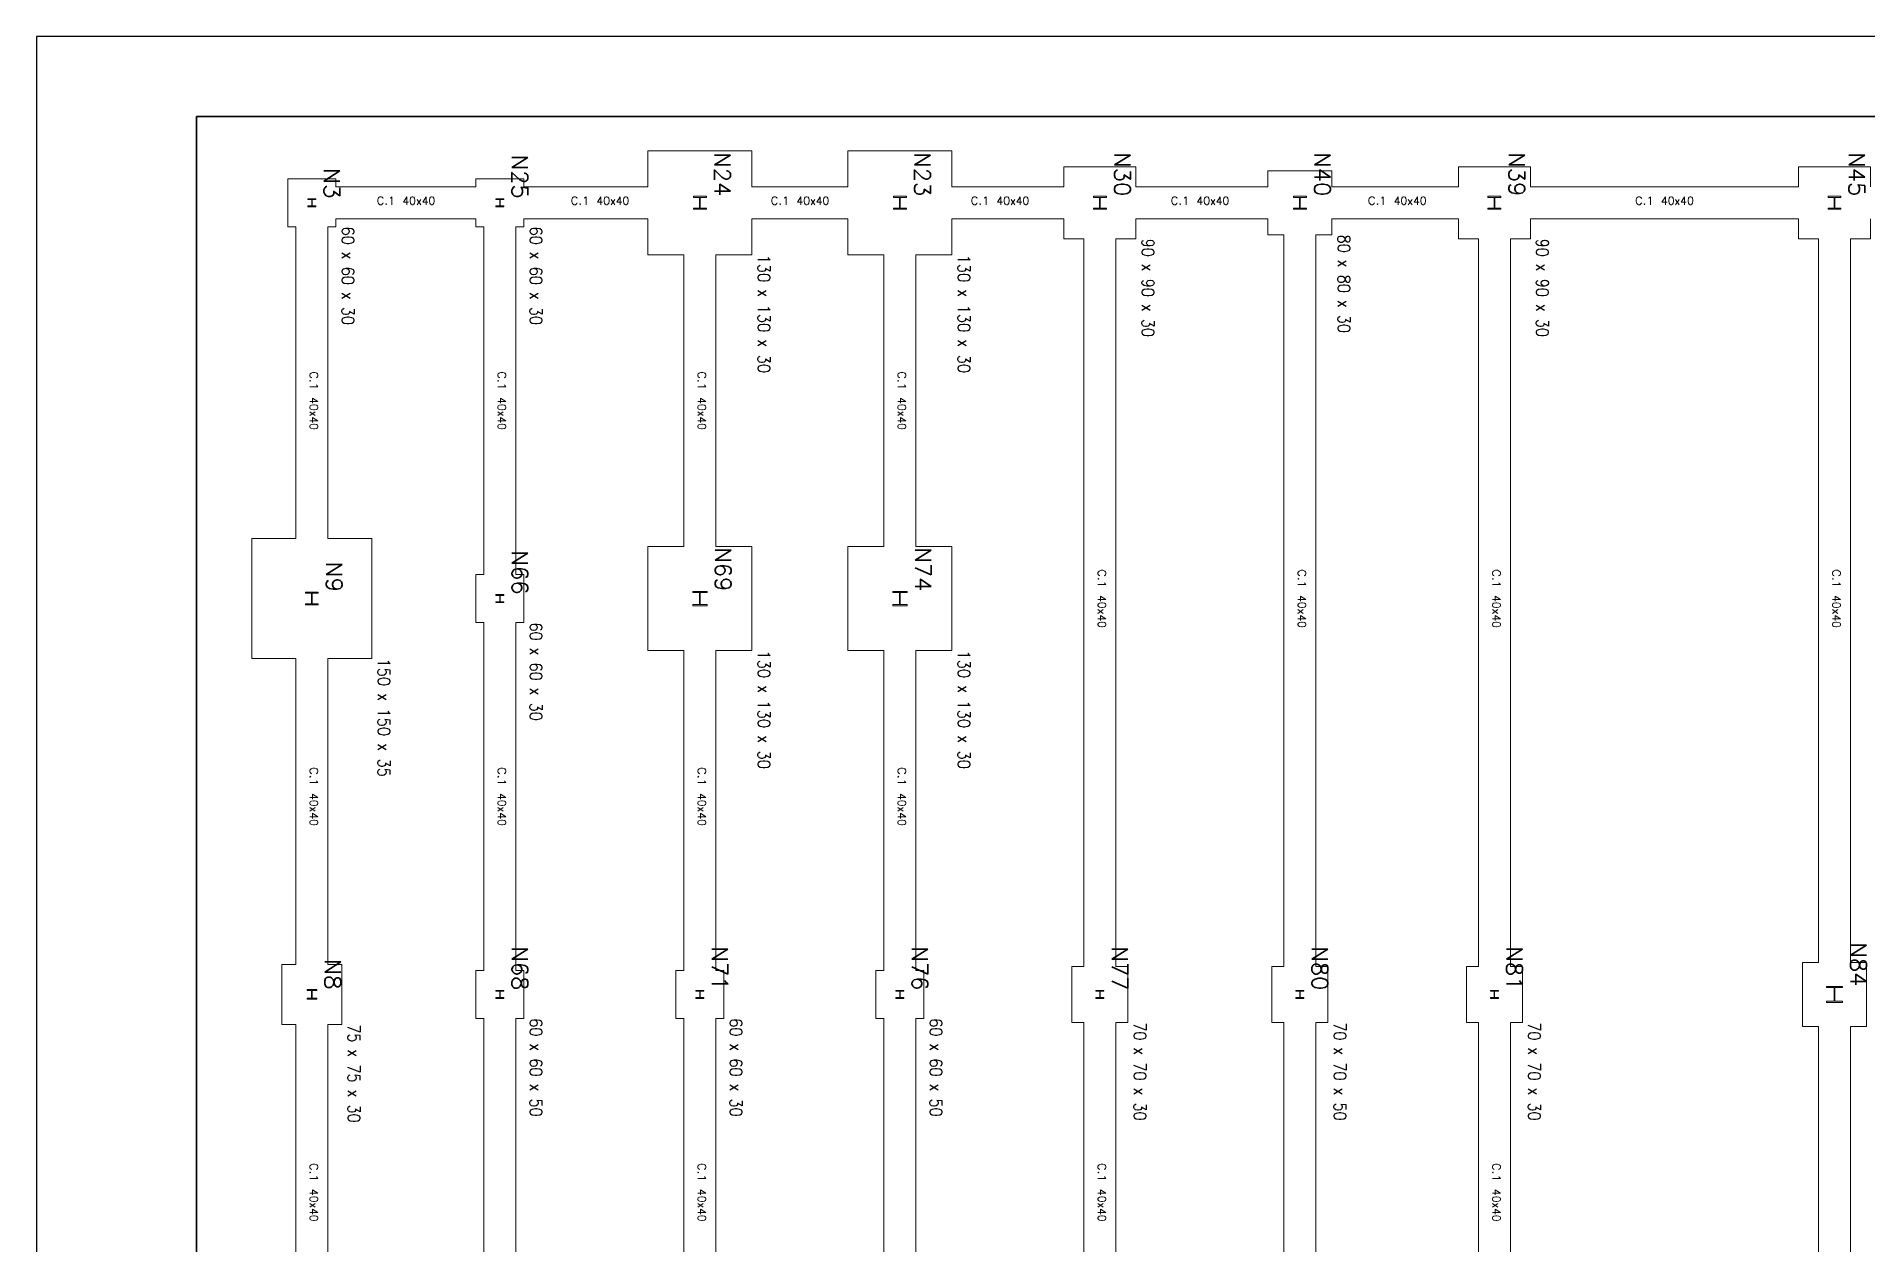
# Model space of a CAD drawing. Header units: inches. Extents: x 72863 to 73068, y 49095 to 49225.
# Drawn here: x 72907.03 to 72929.92, y 49174.98 to 49190.08 of the extents above; entities that cross this region are included whole.
import ezdxf
from ezdxf.enums import TextEntityAlignment as Align

# ---------------------------------------------------------------- set-up
doc = ezdxf.new("R2010")
doc.units = ezdxf.units.IN
doc.layers.get('0').update_dxf_attribs({"lineweight": 15})
for name, color, linetype, lineweight in [('PILAR_MET', 4, 'Continuous', 9), ('VIG_CONTORNO', 5, 'Continuous', 9), ('VIG_REF_Y_DIM', 3, 'Continuous', 0), ('ZAP_CONTORNO', 6, 'Continuous', 9), ('ZAP_DIMENSION', 7, 'Continuous', 9)]:
    doc.layers.add(name, color=color, linetype=linetype, lineweight=lineweight)
doc.layers.add('VG', color=7, linetype='Continuous')
doc.styles.add('CYPETXT', font='romans__.ttf', dxfattribs={"height": 0.2})

# ---------------------------------------------------------------- blocks, each defined once
blk = doc.blocks.new('PLANTILLA')
at = {"layer": 'VG'}
for p, q in [((72904.71, 49224.711), (72862.71, 49224.711)), ((72862.71, 49224.711), (72862.71, 49195.011)), ((72864.71, 49196.011), (72864.71, 49223.711)), ((72864.71, 49223.711), (72903.71, 49223.711))]:
    blk.add_line(p, q, dxfattribs=at)
blk.add_lwpolyline([(72903.71, 49199.561), (72903.71, 49223.711), (72864.71, 49223.711), (72864.71, 49196.011), (72885.71, 49196.011), (72885.71, 49199.611)], dxfattribs=at)

msp = doc.modelspace()

# ---------------------------------------------------------------- linework, layer by layer
at = {"layer": 'PILAR_MET'}
for points in [[(72910.4232, 49187.9517), (72910.5232, 49187.9517), (72910.5232, 49187.9617), (72910.4762, 49187.9617), (72910.4762, 49188.0417), (72910.5232, 49188.0417), (72910.5232, 49188.0517), (72910.4232, 49188.0517), (72910.4232, 49188.0417), (72910.4702, 49188.0417), (72910.4702, 49187.9617), (72910.4232, 49187.9617), (72910.4232, 49187.9517)], [(72912.7732, 49187.9517), (72912.8732, 49187.9517), (72912.8732, 49187.9617), (72912.8262, 49187.9617), (72912.8262, 49188.0417), (72912.8732, 49188.0417), (72912.8732, 49188.0517), (72912.7732, 49188.0517), (72912.7732, 49188.0417), (72912.8202, 49188.0417), (72912.8202, 49187.9617), (72912.7732, 49187.9617), (72912.7732, 49187.9517)], [(72915.2432, 49187.9217), (72915.4032, 49187.9217), (72915.4032, 49187.9347), (72915.3272, 49187.9347), (72915.3272, 49188.0687), (72915.4032, 49188.0687), (72915.4032, 49188.0817), (72915.2432, 49188.0817), (72915.2432, 49188.0687), (72915.3192, 49188.0687), (72915.3192, 49187.9347), (72915.2432, 49187.9347), (72915.2432, 49187.9217)], [(72917.7432, 49187.9217), (72917.9032, 49187.9217), (72917.9032, 49187.9347), (72917.8272, 49187.9347), (72917.8272, 49188.0687), (72917.9032, 49188.0687), (72917.9032, 49188.0817), (72917.7432, 49188.0817), (72917.7432, 49188.0687), (72917.8192, 49188.0687), (72917.8192, 49187.9347), (72917.7432, 49187.9347), (72917.7432, 49187.9217)], [(72920.2432, 49187.9217), (72920.4032, 49187.9217), (72920.4032, 49187.9347), (72920.3272, 49187.9347), (72920.3272, 49188.0687), (72920.4032, 49188.0687), (72920.4032, 49188.0817), (72920.2432, 49188.0817), (72920.2432, 49188.0687), (72920.3192, 49188.0687), (72920.3192, 49187.9347), (72920.2432, 49187.9347), (72920.2432, 49187.9217)], [(72922.7432, 49187.9217), (72922.9032, 49187.9217), (72922.9032, 49187.9347), (72922.8272, 49187.9347), (72922.8272, 49188.0687), (72922.9032, 49188.0687), (72922.9032, 49188.0817), (72922.7432, 49188.0817), (72922.7432, 49188.0687), (72922.8192, 49188.0687), (72922.8192, 49187.9347), (72922.7432, 49187.9347), (72922.7432, 49187.9217)], [(72925.1732, 49187.9217), (72925.3332, 49187.9217), (72925.3332, 49187.9347), (72925.2572, 49187.9347), (72925.2572, 49188.0687), (72925.3332, 49188.0687), (72925.3332, 49188.0817), (72925.1732, 49188.0817), (72925.1732, 49188.0687), (72925.2492, 49188.0687), (72925.2492, 49187.9347), (72925.1732, 49187.9347), (72925.1732, 49187.9217)], [(72929.4232, 49187.9217), (72929.5832, 49187.9217), (72929.5832, 49187.9347), (72929.5072, 49187.9347), (72929.5072, 49188.0687), (72929.5832, 49188.0687), (72929.5832, 49188.0817), (72929.4232, 49188.0817), (72929.4232, 49188.0687), (72929.4992, 49188.0687), (72929.4992, 49187.9347), (72929.4232, 49187.9347), (72929.4232, 49187.9217)], [(72910.3932, 49182.9717), (72910.5532, 49182.9717), (72910.5532, 49182.9847), (72910.4772, 49182.9847), (72910.4772, 49183.1187), (72910.5532, 49183.1187), (72910.5532, 49183.1317), (72910.3932, 49183.1317), (72910.3932, 49183.1187), (72910.4692, 49183.1187), (72910.4692, 49182.9847), (72910.3932, 49182.9847), (72910.3932, 49182.9717)], [(72912.7732, 49183.0017), (72912.8732, 49183.0017), (72912.8732, 49183.0117), (72912.8262, 49183.0117), (72912.8262, 49183.0917), (72912.8732, 49183.0917), (72912.8732, 49183.1017), (72912.7732, 49183.1017), (72912.7732, 49183.0917), (72912.8202, 49183.0917), (72912.8202, 49183.0117), (72912.7732, 49183.0117), (72912.7732, 49183.0017)], [(72915.2332, 49182.9617), (72915.4132, 49182.9617), (72915.4132, 49182.9757), (72915.3275, 49182.9757), (72915.3275, 49183.1277), (72915.4132, 49183.1277), (72915.4132, 49183.1417), (72915.2332, 49183.1417), (72915.2332, 49183.1277), (72915.319, 49183.1277), (72915.319, 49182.9757), (72915.2332, 49182.9757), (72915.2332, 49182.9617)], [(72917.7332, 49182.9617), (72917.9132, 49182.9617), (72917.9132, 49182.9757), (72917.8275, 49182.9757), (72917.8275, 49183.1277), (72917.9132, 49183.1277), (72917.9132, 49183.1417), (72917.7332, 49183.1417), (72917.7332, 49183.1277), (72917.819, 49183.1277), (72917.819, 49182.9757), (72917.7332, 49182.9757), (72917.7332, 49182.9617)], [(72910.4132, 49178.0417), (72910.5332, 49178.0417), (72910.5332, 49178.0527), (72910.4765, 49178.0527), (72910.4765, 49178.1507), (72910.5332, 49178.1507), (72910.5332, 49178.1617), (72910.4132, 49178.1617), (72910.4132, 49178.1507), (72910.47, 49178.1507), (72910.47, 49178.0527), (72910.4132, 49178.0527), (72910.4132, 49178.0417)], [(72912.7732, 49178.0517), (72912.8732, 49178.0517), (72912.8732, 49178.0617), (72912.8262, 49178.0617), (72912.8262, 49178.1417), (72912.8732, 49178.1417), (72912.8732, 49178.1517), (72912.7732, 49178.1517), (72912.7732, 49178.1417), (72912.8202, 49178.1417), (72912.8202, 49178.0617), (72912.7732, 49178.0617), (72912.7732, 49178.0517)], [(72915.2732, 49178.0517), (72915.3732, 49178.0517), (72915.3732, 49178.0617), (72915.3262, 49178.0617), (72915.3262, 49178.1417), (72915.3732, 49178.1417), (72915.3732, 49178.1517), (72915.2732, 49178.1517), (72915.2732, 49178.1417), (72915.3202, 49178.1417), (72915.3202, 49178.0617), (72915.2732, 49178.0617), (72915.2732, 49178.0517)], [(72917.7732, 49178.0517), (72917.8732, 49178.0517), (72917.8732, 49178.0617), (72917.8262, 49178.0617), (72917.8262, 49178.1417), (72917.8732, 49178.1417), (72917.8732, 49178.1517), (72917.7732, 49178.1517), (72917.7732, 49178.1417), (72917.8202, 49178.1417), (72917.8202, 49178.0617), (72917.7732, 49178.0617), (72917.7732, 49178.0517)], [(72920.2732, 49178.0517), (72920.3732, 49178.0517), (72920.3732, 49178.0617), (72920.3262, 49178.0617), (72920.3262, 49178.1417), (72920.3732, 49178.1417), (72920.3732, 49178.1517), (72920.2732, 49178.1517), (72920.2732, 49178.1417), (72920.3202, 49178.1417), (72920.3202, 49178.0617), (72920.2732, 49178.0617), (72920.2732, 49178.0517)], [(72922.7732, 49178.0517), (72922.8732, 49178.0517), (72922.8732, 49178.0617), (72922.8262, 49178.0617), (72922.8262, 49178.1417), (72922.8732, 49178.1417), (72922.8732, 49178.1517), (72922.7732, 49178.1517), (72922.7732, 49178.1417), (72922.8202, 49178.1417), (72922.8202, 49178.0617), (72922.7732, 49178.0617), (72922.7732, 49178.0517)], [(72925.2032, 49178.0517), (72925.3032, 49178.0517), (72925.3032, 49178.0617), (72925.2562, 49178.0617), (72925.2562, 49178.1417), (72925.3032, 49178.1417), (72925.3032, 49178.1517), (72925.2032, 49178.1517), (72925.2032, 49178.1417), (72925.2502, 49178.1417), (72925.2502, 49178.0617), (72925.2032, 49178.0617), (72925.2032, 49178.0517)], [(72929.4032, 49178.0017), (72929.6032, 49178.0017), (72929.6032, 49178.0167), (72929.5077, 49178.0167), (72929.5077, 49178.1867), (72929.6032, 49178.1867), (72929.6032, 49178.2017), (72929.4032, 49178.2017), (72929.4032, 49178.1867), (72929.4987, 49178.1867), (72929.4987, 49178.0167), (72929.4032, 49178.0167), (72929.4032, 49178.0017)]]:
    msp.add_lwpolyline(points, close=True, dxfattribs=at)
at = {"layer": 'VIG_CONTORNO'}
for p, q in [((72912.5232, 49188.2017), (72910.7732, 49188.2017)), ((72914.6732, 49188.2017), (72913.1232, 49188.2017)), ((72917.1732, 49188.2017), (72915.9732, 49188.2017)), ((72919.8732, 49188.2017), (72918.4732, 49188.2017)), ((72922.4232, 49188.2017), (72920.7732, 49188.2017)), ((72924.8032, 49188.2017), (72923.2232, 49188.2017)), ((72929.0532, 49188.2017), (72925.7032, 49188.2017)), ((72910.2732, 49187.7017), (72910.2732, 49183.8017)), ((72910.6732, 49183.8017), (72910.6732, 49187.7017)), ((72910.7732, 49187.8017), (72912.5232, 49187.8017)), ((72912.6232, 49187.7017), (72912.6232, 49183.3517)), ((72913.0232, 49183.3517), (72913.0232, 49187.7017)), ((72913.1232, 49187.8017), (72914.6732, 49187.8017)), ((72915.9732, 49187.8017), (72917.1732, 49187.8017)), ((72918.4732, 49187.8017), (72919.8732, 49187.8017)), ((72920.7732, 49187.8017), (72922.4232, 49187.8017)), ((72923.2232, 49187.8017), (72924.8032, 49187.8017)), ((72925.7032, 49187.8017), (72929.0532, 49187.8017)), ((72920.1232, 49187.5517), (72920.1232, 49178.4517)), ((72920.5232, 49178.4517), (72920.5232, 49187.5517)), ((72922.6232, 49187.6017), (72922.6232, 49178.4517)), ((72923.0232, 49178.4517), (72923.0232, 49187.6017)), ((72925.0532, 49187.5517), (72925.0532, 49178.4517)), ((72925.4532, 49178.4517), (72925.4532, 49187.5517)), ((72929.3032, 49187.5517), (72929.3032, 49178.5017)), ((72929.7032, 49178.5017), (72929.7032, 49187.5517)), ((72915.1232, 49187.3517), (72915.1232, 49183.7017)), ((72915.5232, 49183.7017), (72915.5232, 49187.3517)), ((72917.6232, 49187.3517), (72917.6232, 49183.7017)), ((72918.0232, 49183.7017), (72918.0232, 49187.3517)), ((72912.6232, 49182.7517), (72912.6232, 49178.4017)), ((72913.0232, 49178.4017), (72913.0232, 49182.7517)), ((72915.1232, 49182.4017), (72915.1232, 49178.4017)), ((72915.5232, 49178.4017), (72915.5232, 49182.4017)), ((72917.6232, 49182.4017), (72917.6232, 49178.4017)), ((72918.0232, 49178.4017), (72918.0232, 49182.4017)), ((72910.2732, 49182.3017), (72910.2732, 49178.4767)), ((72910.6732, 49178.4767), (72910.6732, 49182.3017)), ((72912.6232, 49177.8017), (72912.6232, 49168.5517)), ((72913.0232, 49168.5517), (72913.0232, 49177.8017)), ((72915.1232, 49177.8017), (72915.1232, 49173.6267)), ((72915.5232, 49173.6267), (72915.5232, 49177.8017)), ((72917.6232, 49177.8017), (72917.6232, 49168.5517)), ((72918.0232, 49168.5517), (72918.0232, 49177.8017)), ((72910.2732, 49177.7267), (72910.2732, 49173.6017)), ((72910.6732, 49173.6017), (72910.6732, 49177.7267)), ((72920.1232, 49177.7517), (72920.1232, 49173.6267)), ((72920.5232, 49173.6267), (72920.5232, 49177.7517)), ((72922.6232, 49177.7517), (72922.6232, 49168.5517)), ((72923.0232, 49168.5517), (72923.0232, 49177.7517)), ((72925.0532, 49177.7517), (72925.0532, 49173.5267)), ((72925.4532, 49173.5267), (72925.4532, 49177.7517)), ((72929.3032, 49177.7017), (72929.3032, 49168.5717)), ((72929.7032, 49168.5717), (72929.7032, 49177.7017))]:
    msp.add_line(p, q, dxfattribs=at)
at = {"layer": 'ZAP_CONTORNO'}
for p, q in [((72910.1732, 49187.7017), (72910.2732, 49187.7017)), ((72912.5232, 49187.8017), (72912.5232, 49187.7017)), ((72912.5232, 49187.7017), (72912.6232, 49187.7017)), ((72914.6732, 49187.8017), (72914.6732, 49187.3517)), ((72917.1732, 49187.8017), (72917.1732, 49187.3517)), ((72919.8732, 49187.8017), (72919.8732, 49187.5517)), ((72922.4232, 49187.8017), (72922.4232, 49187.6017)), ((72924.8032, 49187.8017), (72924.8032, 49187.5517)), ((72929.0532, 49187.8017), (72929.0532, 49187.5517)), ((72919.8732, 49187.5517), (72920.1232, 49187.5517)), ((72922.4232, 49187.6017), (72922.6232, 49187.6017)), ((72924.8032, 49187.5517), (72925.0532, 49187.5517)), ((72929.0532, 49187.5517), (72929.3032, 49187.5517)), ((72914.6732, 49187.3517), (72915.1232, 49187.3517)), ((72917.1732, 49187.3517), (72917.6232, 49187.3517)), ((72912.5232, 49182.7517), (72912.6232, 49182.7517)), ((72914.6732, 49182.4017), (72915.1232, 49182.4017)), ((72917.1732, 49182.4017), (72917.6232, 49182.4017)), ((72909.7232, 49182.3017), (72910.2732, 49182.3017)), ((72912.5232, 49177.8017), (72912.6232, 49177.8017)), ((72915.0232, 49177.8017), (72915.1232, 49177.8017)), ((72917.5232, 49177.8017), (72917.6232, 49177.8017)), ((72910.0982, 49177.7267), (72910.2732, 49177.7267)), ((72919.9732, 49177.7517), (72920.1232, 49177.7517)), ((72922.4732, 49177.7517), (72922.6232, 49177.7517)), ((72924.9032, 49177.7517), (72925.0532, 49177.7517)), ((72929.1032, 49177.7017), (72929.3032, 49177.7017))]:
    msp.add_line(p, q, dxfattribs=at)
for points in [[(72915.9732, 49188.2017), (72915.9732, 49188.6517), (72914.6732, 49188.6517), (72914.6732, 49188.2017)], [(72918.4732, 49188.2017), (72918.4732, 49188.6517), (72917.1732, 49188.6517), (72917.1732, 49188.2017)], [(72920.7732, 49188.2017), (72920.7732, 49188.4517), (72919.8732, 49188.4517), (72919.8732, 49188.2017)], [(72923.2232, 49188.2017), (72923.2232, 49188.4017), (72922.4232, 49188.4017), (72922.4232, 49188.2017)], [(72925.7032, 49188.2017), (72925.7032, 49188.4517), (72924.8032, 49188.4517), (72924.8032, 49188.2017)], [(72929.9532, 49188.2017), (72929.9532, 49188.4517), (72929.0532, 49188.4517), (72929.0532, 49188.2017)], [(72910.7732, 49188.2017), (72910.7732, 49188.3017), (72910.1732, 49188.3017), (72910.1732, 49187.7017)], [(72913.1232, 49188.2017), (72913.1232, 49188.3017), (72912.5232, 49188.3017), (72912.5232, 49188.2017)], [(72910.6732, 49187.7017), (72910.7732, 49187.7017), (72910.7732, 49187.8017)], [(72913.0232, 49187.7017), (72913.1232, 49187.7017), (72913.1232, 49187.8017)], [(72915.5232, 49187.3517), (72915.9732, 49187.3517), (72915.9732, 49187.8017)], [(72918.0232, 49187.3517), (72918.4732, 49187.3517), (72918.4732, 49187.8017)], [(72920.5232, 49187.5517), (72920.7732, 49187.5517), (72920.7732, 49187.8017)], [(72923.0232, 49187.6017), (72923.2232, 49187.6017), (72923.2232, 49187.8017)], [(72925.4532, 49187.5517), (72925.7032, 49187.5517), (72925.7032, 49187.8017)], [(72929.7032, 49187.5517), (72929.9532, 49187.5517), (72929.9532, 49187.8017)], [(72910.2732, 49183.8017), (72909.7232, 49183.8017), (72909.7232, 49182.3017)], [(72910.6732, 49182.3017), (72911.2232, 49182.3017), (72911.2232, 49183.8017), (72910.6732, 49183.8017)], [(72915.1232, 49183.7017), (72914.6732, 49183.7017), (72914.6732, 49182.4017)], [(72915.5232, 49182.4017), (72915.9732, 49182.4017), (72915.9732, 49183.7017), (72915.5232, 49183.7017)], [(72917.6232, 49183.7017), (72917.1732, 49183.7017), (72917.1732, 49182.4017)], [(72918.0232, 49182.4017), (72918.4732, 49182.4017), (72918.4732, 49183.7017), (72918.0232, 49183.7017)], [(72912.6232, 49183.3517), (72912.5232, 49183.3517), (72912.5232, 49182.7517)], [(72913.0232, 49182.7517), (72913.1232, 49182.7517), (72913.1232, 49183.3517), (72913.0232, 49183.3517)], [(72910.2732, 49178.4767), (72910.0982, 49178.4767), (72910.0982, 49177.7267)], [(72910.6732, 49177.7267), (72910.8482, 49177.7267), (72910.8482, 49178.4767), (72910.6732, 49178.4767)], [(72929.3032, 49178.5017), (72929.1032, 49178.5017), (72929.1032, 49177.7017)], [(72929.7032, 49177.7017), (72929.9032, 49177.7017), (72929.9032, 49178.5017), (72929.7032, 49178.5017)], [(72912.6232, 49178.4017), (72912.5232, 49178.4017), (72912.5232, 49177.8017)], [(72913.0232, 49177.8017), (72913.1232, 49177.8017), (72913.1232, 49178.4017), (72913.0232, 49178.4017)], [(72915.1232, 49178.4017), (72915.0232, 49178.4017), (72915.0232, 49177.8017)], [(72915.5232, 49177.8017), (72915.6232, 49177.8017), (72915.6232, 49178.4017), (72915.5232, 49178.4017)], [(72917.6232, 49178.4017), (72917.5232, 49178.4017), (72917.5232, 49177.8017)], [(72918.0232, 49177.8017), (72918.1232, 49177.8017), (72918.1232, 49178.4017), (72918.0232, 49178.4017)], [(72920.1232, 49178.4517), (72919.9732, 49178.4517), (72919.9732, 49177.7517)], [(72920.5232, 49177.7517), (72920.6732, 49177.7517), (72920.6732, 49178.4517), (72920.5232, 49178.4517)], [(72922.6232, 49178.4517), (72922.4732, 49178.4517), (72922.4732, 49177.7517)], [(72923.0232, 49177.7517), (72923.1732, 49177.7517), (72923.1732, 49178.4517), (72923.0232, 49178.4517)], [(72925.0532, 49178.4517), (72924.9032, 49178.4517), (72924.9032, 49177.7517)], [(72925.4532, 49177.7517), (72925.6032, 49177.7517), (72925.6032, 49178.4517), (72925.4532, 49178.4517)]]:
    msp.add_lwpolyline(points, dxfattribs=at)

# ---------------------------------------------------------------- block references
msp.add_blockref('PLANTILLA', (44.3219, -34.6325))

# ---------------------------------------------------------------- texts
at = {"layer": 'PILAR_MET', "style": 'CYPETXT'}
for s, width, p, p2 in [('N25', 0.924861, (72912.9732, 49188.6037), (72912.9732, 49188.0517)), ('N24', 0.924861, (72915.5032, 49188.6337), (72915.5032, 49188.0817)), ('N23', 0.924861, (72918.0032, 49188.6337), (72918.0032, 49188.0817)), ('N30', 0.924861, (72920.5032, 49188.6337), (72920.5032, 49188.0817)), ('N40', 0.924861, (72923.0032, 49188.6337), (72923.0032, 49188.0817)), ('N39', 0.924861, (72925.4332, 49188.6337), (72925.4332, 49188.0817)), ('N45', 0.924861, (72929.6832, 49188.6337), (72929.6832, 49188.0817)), ('N3', 0.950013, (72910.6232, 49188.4357), (72910.6232, 49188.0517)), ('N66', 0.924861, (72912.9732, 49183.6537), (72912.9732, 49183.1017)), ('N69', 0.924861, (72915.5132, 49183.6937), (72915.5132, 49183.1417)), ('N74', 0.924861, (72918.0132, 49183.6937), (72918.0132, 49183.1417)), ('N9', 0.950013, (72910.6532, 49183.5157), (72910.6532, 49183.1317)), ('N84', 0.924861, (72929.7032, 49178.7537), (72929.7032, 49178.2017)), ('N8', 0.950013, (72910.6332, 49178.5457), (72910.6332, 49178.1617)), ('N68', 0.924861, (72912.9732, 49178.7037), (72912.9732, 49178.1517)), ('N71', 0.924861, (72915.4732, 49178.7037), (72915.4732, 49178.1517)), ('N76', 0.924861, (72917.9732, 49178.7037), (72917.9732, 49178.1517)), ('N77', 0.924861, (72920.4732, 49178.7037), (72920.4732, 49178.1517)), ('N80', 0.924861, (72922.9732, 49178.7037), (72922.9732, 49178.1517)), ('N81', 0.924861, (72925.4032, 49178.7037), (72925.4032, 49178.1517))]:
    msp.add_text(s, height=0.2, rotation=270, dxfattribs=dict(at, width=width)).set_placement(p, p2, align=Align.FIT)
at = {"layer": 'VIG_REF_Y_DIM', "style": 'CYPETXT'}
for s, width, p, p2 in [('C.1', 0.881336, (72911.2815, 49187.9767), (72911.5155, 49187.9767)), ('40x40', 0.875979, (72911.6055, 49187.9767), (72912.015, 49187.9767)), ('C.1', 0.881336, (72913.7065, 49187.9767), (72913.9405, 49187.9767)), ('40x40', 0.875979, (72914.0305, 49187.9767), (72914.44, 49187.9767)), ('C.1', 0.881336, (72916.2065, 49187.9767), (72916.4405, 49187.9767)), ('40x40', 0.875979, (72916.5305, 49187.9767), (72916.94, 49187.9767)), ('C.1', 0.881336, (72918.7065, 49187.9767), (72918.9405, 49187.9767)), ('40x40', 0.875979, (72919.0305, 49187.9767), (72919.44, 49187.9767)), ('C.1', 0.881336, (72921.2065, 49187.9767), (72921.4405, 49187.9767)), ('40x40', 0.875979, (72921.5305, 49187.9767), (72921.94, 49187.9767)), ('C.1', 0.881336, (72923.6715, 49187.9767), (72923.9055, 49187.9767)), ('40x40', 0.875979, (72923.9955, 49187.9767), (72924.405, 49187.9767)), ('C.1', 0.881336, (72927.0115, 49187.9767), (72927.2455, 49187.9767)), ('40x40', 0.875979, (72927.3355, 49187.9767), (72927.745, 49187.9767))]:
    msp.add_text(s, height=0.1, dxfattribs=dict(at, width=width)).set_placement(p, p2, align=Align.FIT)
for s, width, p, p2 in [('C.1', 0.881336, (72910.4482, 49185.8934), (72910.4482, 49185.6594)), ('C.1', 0.881336, (72912.7982, 49185.8934), (72912.7982, 49185.6594)), ('C.1', 0.881336, (72915.2982, 49185.8934), (72915.2982, 49185.6594)), ('C.1', 0.881336, (72917.7982, 49185.8934), (72917.7982, 49185.6594)), ('40x40', 0.875979, (72910.4482, 49185.5694), (72910.4482, 49185.1599)), ('40x40', 0.875979, (72912.7982, 49185.5694), (72912.7982, 49185.1599)), ('40x40', 0.875979, (72915.2982, 49185.5694), (72915.2982, 49185.1599)), ('40x40', 0.875979, (72917.7982, 49185.5694), (72917.7982, 49185.1599)), ('C.1', 0.881336, (72920.2982, 49183.4184), (72920.2982, 49183.1844)), ('C.1', 0.881336, (72922.7982, 49183.4184), (72922.7982, 49183.1844)), ('C.1', 0.881336, (72925.2282, 49183.4184), (72925.2282, 49183.1844)), ('C.1', 0.881336, (72929.4782, 49183.4184), (72929.4782, 49183.1844)), ('40x40', 0.875979, (72920.2982, 49183.0944), (72920.2982, 49182.6849)), ('40x40', 0.875979, (72922.7982, 49183.0944), (72922.7982, 49182.6849)), ('40x40', 0.875979, (72925.2282, 49183.0944), (72925.2282, 49182.6849)), ('40x40', 0.875979, (72929.4782, 49183.0944), (72929.4782, 49182.6849)), ('C.1', 0.881336, (72910.4482, 49180.9434), (72910.4482, 49180.7094)), ('C.1', 0.881336, (72912.7982, 49180.9434), (72912.7982, 49180.7094)), ('C.1', 0.881336, (72915.2982, 49180.9434), (72915.2982, 49180.7094)), ('C.1', 0.881336, (72917.7982, 49180.9434), (72917.7982, 49180.7094)), ('40x40', 0.875979, (72910.4482, 49180.6194), (72910.4482, 49180.2099)), ('40x40', 0.875979, (72912.7982, 49180.6194), (72912.7982, 49180.2099)), ('40x40', 0.875979, (72915.2982, 49180.6194), (72915.2982, 49180.2099)), ('40x40', 0.875979, (72917.7982, 49180.6194), (72917.7982, 49180.2099)), ('C.1', 0.881336, (72910.4482, 49175.9934), (72910.4482, 49175.7594)), ('C.1', 0.881336, (72915.2982, 49175.9934), (72915.2982, 49175.7594)), ('C.1', 0.881336, (72920.2982, 49175.9934), (72920.2982, 49175.7594)), ('C.1', 0.881336, (72925.2282, 49175.9934), (72925.2282, 49175.7594)), ('40x40', 0.875979, (72910.4482, 49175.6694), (72910.4482, 49175.2599)), ('40x40', 0.875979, (72915.2982, 49175.6694), (72915.2982, 49175.2599)), ('40x40', 0.875979, (72920.2982, 49175.6694), (72920.2982, 49175.2599)), ('40x40', 0.875979, (72925.2282, 49175.6694), (72925.2282, 49175.2599))]:
    msp.add_text(s, height=0.1, rotation=270, dxfattribs=dict(at, width=width)).set_placement(p, p2, align=Align.FIT)
at = {"layer": 'ZAP_DIMENSION', "style": 'CYPETXT'}
for s, width, p, p2 in [('60 x 60 x 30', 0.698808, (72910.8474, 49187.7017), (72910.8474, 49186.4732)), ('60 x 60 x 30', 0.698808, (72913.1974, 49187.7017), (72913.1974, 49186.4732)), ('90 x 90 x 30', 0.698808, (72920.8474, 49187.5517), (72920.8474, 49186.3232)), ('80 x 80 x 30', 0.698808, (72923.2974, 49187.6017), (72923.2974, 49186.3732)), ('90 x 90 x 30', 0.698808, (72925.7774, 49187.5517), (72925.7774, 49186.3232)), ('130 x 130 x 30', 0.721007, (72916.0474, 49187.3517), (72916.0474, 49185.8712)), ('130 x 130 x 30', 0.721007, (72918.5474, 49187.3517), (72918.5474, 49185.8712)), ('60 x 60 x 30', 0.698808, (72913.1974, 49182.7517), (72913.1974, 49181.5232)), ('130 x 130 x 30', 0.721007, (72916.0474, 49182.4017), (72916.0474, 49180.9212)), ('130 x 130 x 30', 0.721007, (72918.5474, 49182.4017), (72918.5474, 49180.9212)), ('150 x 150 x 35', 0.721007, (72911.2974, 49182.3017), (72911.2974, 49180.8212)), ('75 x 75 x 30', 0.698808, (72910.9224, 49177.7267), (72910.9224, 49176.4982)), ('60 x 60 x 50', 0.698808, (72913.1974, 49177.8017), (72913.1974, 49176.5732)), ('60 x 60 x 30', 0.698808, (72915.6974, 49177.8017), (72915.6974, 49176.5732)), ('60 x 60 x 50', 0.698808, (72918.1974, 49177.8017), (72918.1974, 49176.5732)), ('70 x 70 x 30', 0.698808, (72920.7474, 49177.7517), (72920.7474, 49176.5232)), ('70 x 70 x 50', 0.698808, (72923.2474, 49177.7517), (72923.2474, 49176.5232)), ('70 x 70 x 30', 0.698808, (72925.6774, 49177.7517), (72925.6774, 49176.5232))]:
    msp.add_text(s, height=0.153333, rotation=270, dxfattribs=dict(at, width=width)).set_placement(p, p2, align=Align.FIT)

doc.saveas('drawing.dxf')
